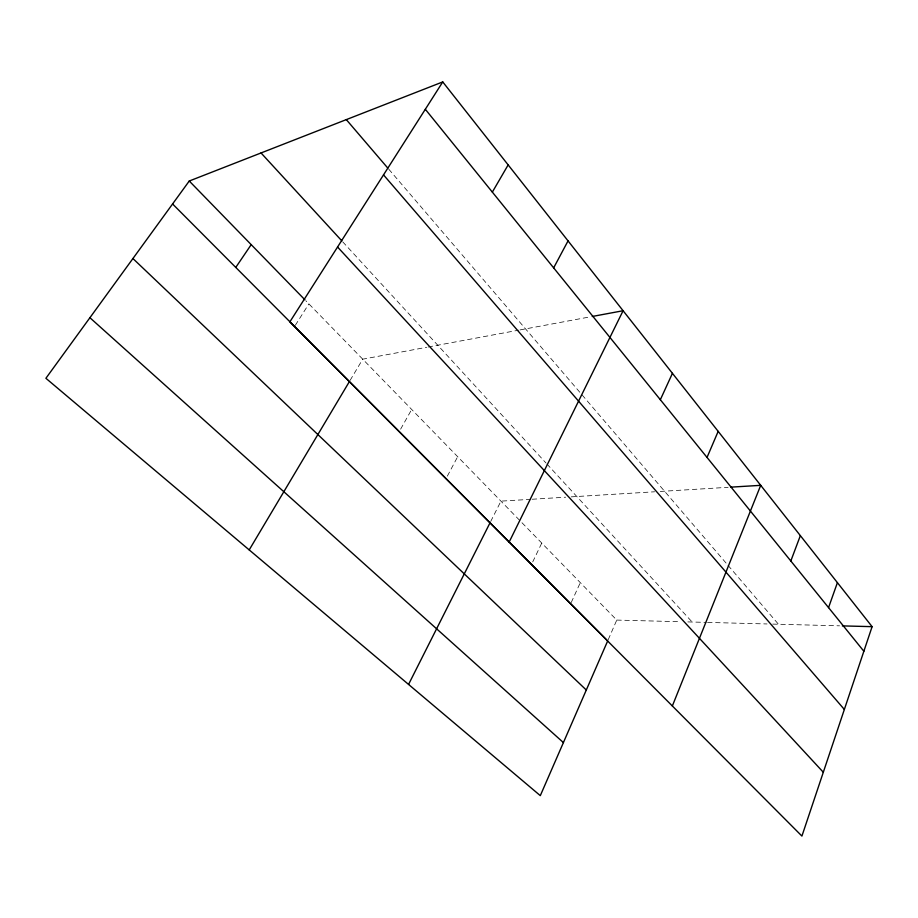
<?xml version="1.0" encoding="UTF-8"?>
<svg xmlns="http://www.w3.org/2000/svg" width="918" height="918" viewBox="0 0 918 918"><rect width="100%" height="100%" fill="white"/><g stroke="black" fill="none" stroke-linecap="round" stroke-linejoin="round"><path stroke-width="0.69" stroke-dasharray="4.59 3.44" d="M608.255 639.616L616.758 620.086L305.901 300.817M571.237 602.506L580.302 582.632M532.727 561.908L541.758 543.054M490.682 521.504L500.953 501.136L530.742 499.323M447.33 476.144L457.669 456.682M400.627 429.142L411.677 409.462M350.114 380.373L362.736 359.179L426.709 347.279M295.321 325.282L308.884 303.881M428.086 347.015L518.659 330.17M520.024 329.918L590.848 316.733M532.165 499.243L565.672 497.2M571.237 496.856L654.637 491.784M660.283 491.44L728.123 487.309M616.758 620.086L680.708 621.727M687.857 621.911L706.149 622.381M707.548 622.415L767.035 623.953M772.749 624.102L839.545 625.824M342.712 241.824L545.958 462.959M546.921 464.003L692.161 622.025M388.773 169.199L727.125 564.283M728.043 565.362L778.475 624.251"/><path stroke-width="1.38" d="M872.1 626.661L801.919 836.08L289.847 321.897L442.751 81.92L872.1 626.661L842.368 625.892M828.552 607.613L837.411 582.643M790.823 560.978L800.358 535.63M672.355 705.976L760.712 485.335L730.957 487.137M707.032 457.428L718.174 431.368M660.34 399.732L672.435 373.328M509.146 542.09L623.092 310.732L592.248 316.469M408.556 684.426L490.04 522.778M553.657 267.872L568.047 240.883M492.346 192.103L508.159 164.896M249.203 549.916L349.414 381.555M235.765 267.425L251.199 244.636M442.751 81.92L189.257 181.018L45.9 378.285L540.3 795.642L607.682 640.913L172.584 203.968M89.918 317.72L563.411 742.582M132.926 258.532L586.304 690.015M189.257 181.018L304.902 299.796M337.56 247.022L823.308 772.245M261.045 152.962L341.748 240.768M383.517 174.89L844.353 709.465M346.315 119.627L387.844 168.132M425.321 109.276L863.861 651.252"/></g></svg>
